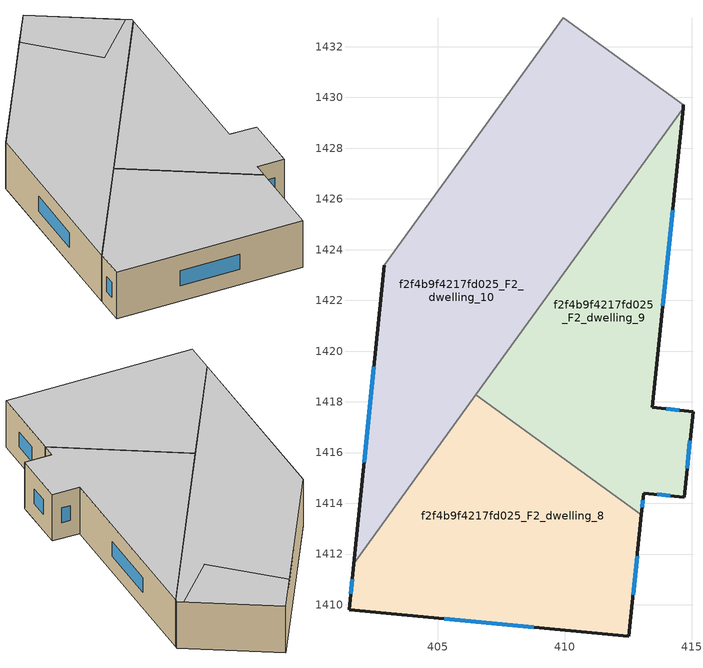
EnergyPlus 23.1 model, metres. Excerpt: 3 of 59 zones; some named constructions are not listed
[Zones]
f2f4b9f4217fd025_F2_dwelling_10
 floor to f2f4b9f4217fd025_F1_dwelling_10 (EU_floor_Construction): 414.68,1429.72 414.66,1429.57 401.68,1411.62 402.88,1423.39 409.94,1433.15 z6
 wall outside (EU_wall_Construction): 414.66,1429.57 414.68,1429.72 / 402.88,1423.39 401.68,1411.62 z6:9
 wall to f2f4b9f4217fd025_F2_dwelling_11 (EU_wall_Construction): 414.68,1429.72 409.94,1433.15 z6:9
 wall to f2f4b9f4217fd025_F2_dwelling_12 (EU_wall_Construction): 409.94,1433.15 402.88,1423.39 z6:9
 wall to f2f4b9f4217fd025_F2_dwelling_9 (EU_wall_Construction): 406.5,1418.28 414.66,1429.57 z6:9
 wall to f2f4b9f4217fd025_F2_dwelling_8 (EU_wall_Construction): 401.68,1411.62 406.5,1418.28 z6:9
 window (EU_Window_Construction): 402.47,1419.38 402.09,1415.62 z7.02:7.98
 ceiling to f2f4b9f4217fd025_F3_dwelling_8 (EU_floor_Construction): 401.68,1411.62 414.66,1429.57 414.68,1429.71 414.41,1429.92 411.57,1427.46 408.44,1431.07 402.88,1423.39 z9
 ceiling to f2f4b9f4217fd025_F3_dwelling_9 (EU_floor_Construction): 414.41,1429.92 409.94,1433.15 408.44,1431.07 411.57,1427.46 z9
f2f4b9f4217fd025_F2_dwelling_8
 floor to f2f4b9f4217fd025_F1_dwelling_8 (EU_floor_Construction): 413.02,1413.55 412.53,1408.75 401.49,1409.81 401.68,1411.62 406.5,1418.28 z6
 wall outside (EU_wall_Construction): 401.68,1411.62 401.49,1409.81 412.53,1408.75 413.02,1413.55 z6:9
 wall to f2f4b9f4217fd025_F2_dwelling_9 (EU_wall_Construction): 413.03,1413.55 406.5,1418.28 z6:9
 window (EU_Window_Construction): 412.7,1410.39 412.86,1411.92 / 405.25,1409.45 408.78,1409.11 / 401.62,1411 401.56,1410.43 z7.02:7.98
 ceiling to f2f4b9f4217fd025_F3_dwelling_8 (EU_floor_Construction): 412.53,1408.75 413.02,1413.55 406.5,1418.28 401.68,1411.62 401.49,1409.81 z9
f2f4b9f4217fd025_F2_dwelling_9
 floor to f2f4b9f4217fd025_F1_dwelling_9 (EU_floor_Construction): 414.66,1429.57 413.45,1417.78 415.06,1417.61 414.7,1414.24 413.11,1414.4 413.03,1413.55 406.5,1418.28 z6
 wall outside (EU_wall_Construction): 413.03,1413.55 413.11,1414.4 414.7,1414.24 415.06,1417.61 413.45,1417.78 414.66,1429.57 z6:9
 window (EU_Window_Construction): 413.65,1414.35 414.16,1414.3 / 413.05,1413.84 413.08,1414.12 / 413.87,1421.79 414.25,1425.56 / 414.51,1417.67 414,1417.72 / 414.82,1415.39 414.94,1416.46 z7.02:7.98
 ceiling to f2f4b9f4217fd025_F3_dwelling_8 (EU_floor_Construction): 414.7,1414.24 415.06,1417.61 413.45,1417.78 414.66,1429.57 406.5,1418.28 413.02,1413.56 413.11,1414.4 z9
[SCHEDULE:FILE] Column Number=1; Rows to Skip at Top=0; Number of Hours of Data=8760; Column Separator=Comma; Interpolate to Timestep=No; Minutes per Item=60; Adjust Schedule for Daylight Savings=Yes
Name | File
EU_Step8_GainSchedule_f2f4b9f4217fd025_F1_dwelling_6_f000 | ../../schedules/f2f4b9f4217fd025/f2f4b9f4217fd025_F1_dwelling_6_f000_gain.csv
EU_Step8_GainSchedule_f2f4b9f4217fd025_F1_dwelling_7_f000 | ../../schedules/f2f4b9f4217fd025/f2f4b9f4217fd025_F1_dwelling_7_f000_gain.csv
EU_Step8_GainSchedule_f2f4b9f4217fd025_F1_dwelling_8_f000 | ../../schedules/f2f4b9f4217fd025/f2f4b9f4217fd025_F1_dwelling_8_f000_gain.csv
EU_Step8_GainSchedule_f2f4b9f4217fd025_F1_dwelling_9_f000 | ../../schedules/f2f4b9f4217fd025/f2f4b9f4217fd025_F1_dwelling_9_f000_gain.csv
EU_Step8_GainSchedule_f2f4b9f4217fd025_F1_dwelling_10_f000 | ../../schedules/f2f4b9f4217fd025/f2f4b9f4217fd025_F1_dwelling_10_f000_gain.csv
EU_Step8_GainSchedule_f2f4b9f4217fd025_F1_dwelling_11_f000 | ../../schedules/f2f4b9f4217fd025/f2f4b9f4217fd025_F1_dwelling_11_f000_gain.csv
EU_Step8_GainSchedule_f2f4b9f4217fd025_F1_dwelling_12_f000 | ../../schedules/f2f4b9f4217fd025/f2f4b9f4217fd025_F1_dwelling_12_f000_gain.csv
EU_Step8_GainSchedule_f2f4b9f4217fd025_F1_dwelling_13_f000 | ../../schedules/f2f4b9f4217fd025/f2f4b9f4217fd025_F1_dwelling_13_f000_gain.csv
EU_Step8_GainSchedule_f2f4b9f4217fd025_F1_dwelling_14_f000 | ../../schedules/f2f4b9f4217fd025/f2f4b9f4217fd025_F1_dwelling_14_f000_gain.csv
